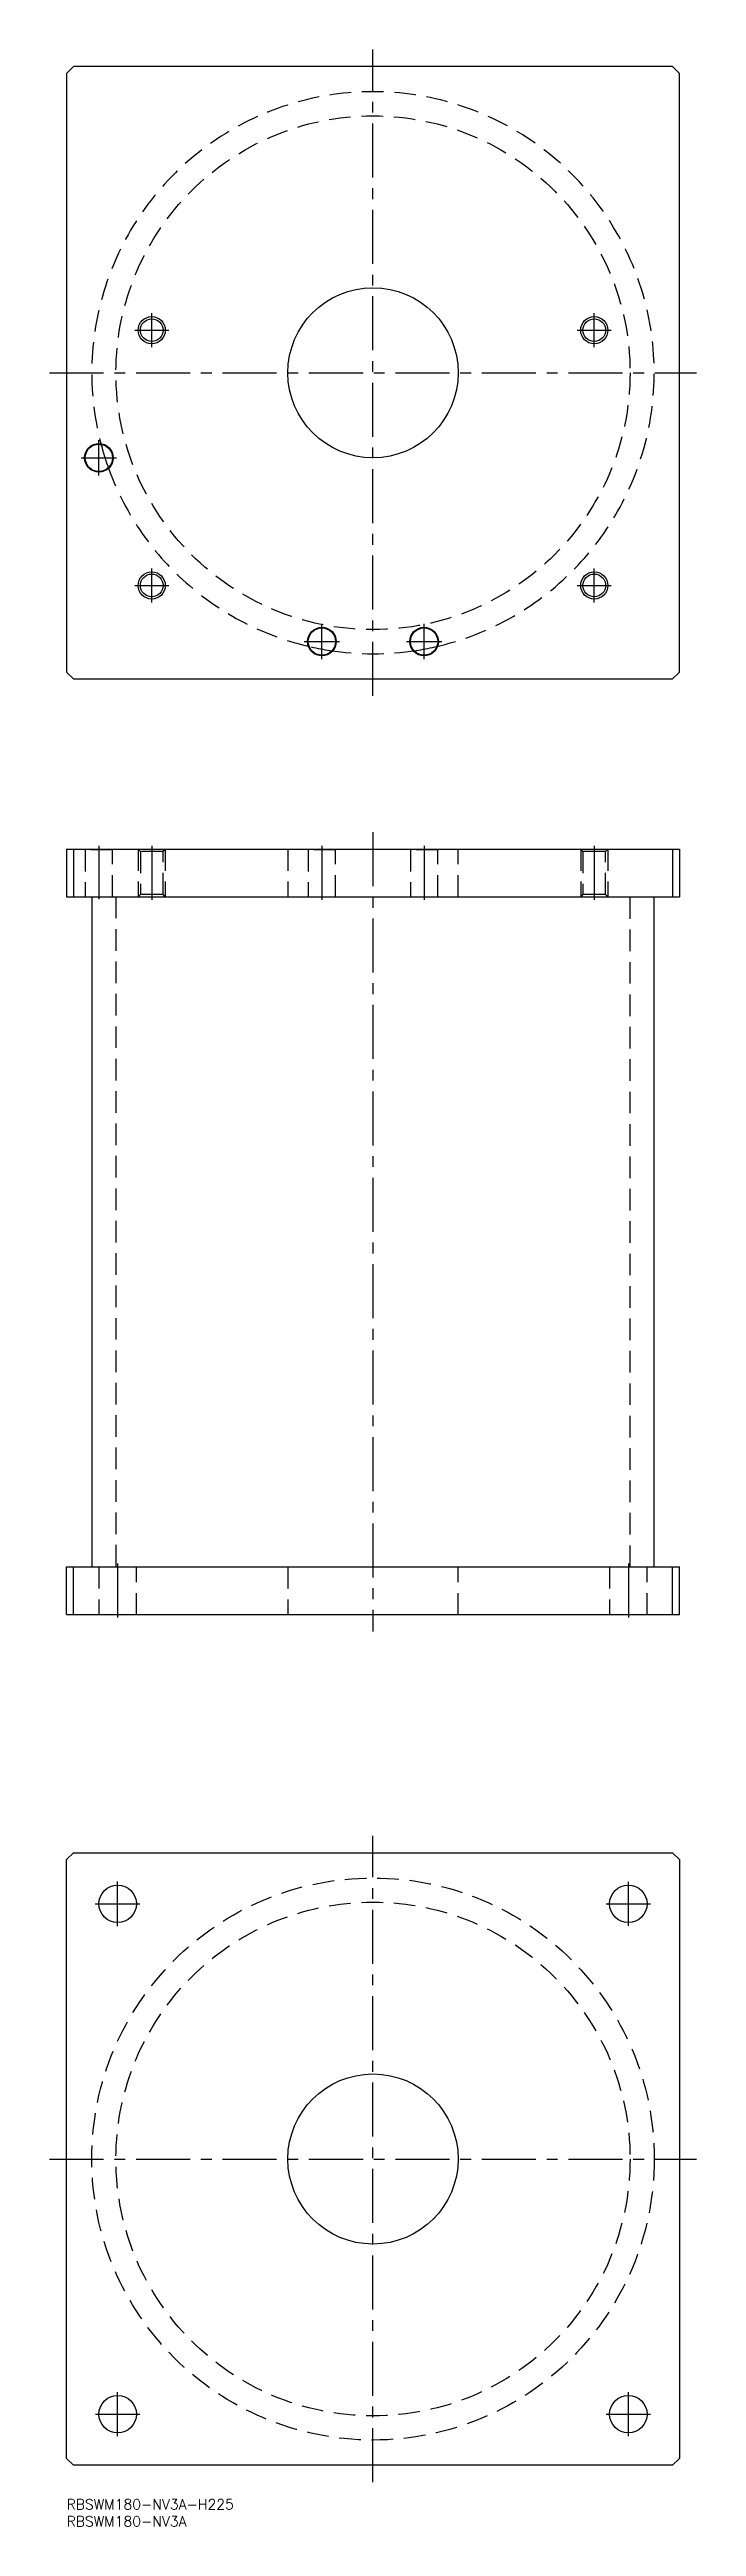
# Model space of a CAD drawing. Extents: x -5 to 185, y -8 to 720.
import ezdxf

# ---------------------------------------------------------------- set-up
doc = ezdxf.new("R2010")
doc.units = 0
doc.header["$LTSCALE"] = 0.5
doc.linetypes.add('CENTER', pattern=[50.8, 31.75, -6.35, 6.35, -6.35])
doc.linetypes.add('DASHED', pattern=[19.05, 12.7, -6.35])
for name, color, linetype in [('MSM_CENTER', 1, 'CENTER'), ('MSM_CONTINUOUS', 7, 'CONTINUOUS'), ('MSM_DASHED', 4, 'DASHED'), ('MSM_NARROW', 5, 'CONTINUOUS'), ('MSM_PART_NUMBER', 7, 'CONTINUOUS')]:
    doc.layers.add(name, color=color, linetype=linetype)
doc.styles.get("Standard").update_dxf_attribs({"font": 'txt.shx', "height": 3, "bigfont": 'bigfont.shx'})

msp = doc.modelspace()

# ---------------------------------------------------------------- linework, layer by layer
at = {"layer": 'MSM_CENTER'}
for p, q in [((90, 530), (90, 720)), ((25, 632.5), (25, 642.5)), ((155, 632.5), (155, 642.5)), ((20, 637.5), (30, 637.5)), ((150, 637.5), (160, 637.5)), ((-5, 625), (185, 625)), ((9.5, 594.8), (9.5, 605.2)), ((4.3, 600), (14.7, 600)), ((20, 562.5), (30, 562.5)), ((25, 557.5), (25, 567.5)), ((150, 562.5), (160, 562.5)), ((155, 557.5), (155, 567.5)), ((75, 540.8), (75, 551.2)), ((105, 540.8), (105, 551.2)), ((69.8, 546), (80.2, 546)), ((99.8, 546), (110.2, 546)), ((90, 490), (90, 255)), ((9.5, 486), (9.5, 470.3)), ((25, 486), (25, 470)), ((75, 486), (75, 470)), ((105, 486), (105, 470)), ((155, 486), (155, 470)), ((15, 275), (15, 259)), ((165, 275), (165, 259)), ((90, 5), (90, 195)), ((8.44, 175), (21.56, 175)), ((15, 168.44), (15, 181.56)), ((158.5, 175), (171.5, 175)), ((165, 168.5), (165, 181.5)), ((-5, 100), (185, 100)), ((15, 18.5), (15, 31.5)), ((165, 18.5), (165, 31.5)), ((8.5, 25), (21.5, 25)), ((158.5, 25), (171.5, 25))]:
    msp.add_line(p, q, dxfattribs=at)
at = {"layer": 'MSM_CONTINUOUS'}
for p, q in [((2, 715), (0, 713)), ((178, 715), (2, 715)), ((180, 713), (178, 715)), ((0, 713), (0, 537)), ((180, 537), (180, 713)), ((0, 537), (2, 535)), ((2, 535), (178, 535)), ((178, 535), (180, 537)), ((0, 485), (0, 471)), ((0, 485), (180, 485)), ((2, 485), (2, 471)), ((178, 485), (178, 471)), ((180, 485), (180, 471)), ((0, 471), (180, 471)), ((7.4, 471), (7.4, 274)), ((172.6, 274), (172.6, 471)), ((0, 260), (0, 274)), ((0, 274), (180, 274)), ((2, 260), (2, 274)), ((178, 260), (178, 274)), ((180, 260), (180, 274)), ((0, 260), (180, 260)), ((0, 188), (2, 190)), ((2, 190), (178, 190)), ((178, 190), (180, 188)), ((0, 12), (0, 188)), ((180, 188), (180, 12)), ((2, 10), (0, 12)), ((178, 10), (2, 10)), ((180, 12), (178, 10))]:
    msp.add_line(p, q, dxfattribs=at)
for centre, radius in [((90, 625), 25), ((25, 637.5), 3.3235), ((155, 637.5), 3.3235), ((9.5, 600), 4.2), ((9.5, 600), 4), ((25, 562.5), 3.3235), ((155, 562.5), 3.3235), ((75, 546), 4.2), ((75, 546), 4), ((105, 546), 4.2), ((105, 546), 4), ((15, 175), 5.5), ((165, 175), 5.5), ((90, 100), 25), ((15, 25), 5.5), ((165, 25), 5.5)]:
    msp.add_circle(centre, radius, dxfattribs=at)
for start, end in [(193.8760225, 199.3563251), (257.3287305, 261.1693355), (278.8306645, 282.6712695)]:
    msp.add_arc((90, 625), 82.6, start, end, dxfattribs=at)
at = {"layer": 'MSM_DASHED'}
for p, q in [((5.3, 485), (5.5, 484.8)), ((5.5, 484.8), (5.5, 471)), ((13.5, 484.8), (5.5, 484.8)), ((13.5, 484.8), (13.7, 485)), ((13.5, 471), (13.5, 484.8)), ((21, 485), (21.6765, 484.3235)), ((21, 485), (21, 471)), ((21.6765, 484.3235), (21.6765, 471.6765)), ((28.3235, 484.3235), (21.6765, 484.3235)), ((28.3235, 484.3235), (29, 485)), ((28.3235, 471.6765), (28.3235, 484.3235)), ((29, 485), (29, 471)), ((65, 485), (65, 471)), ((70.8, 485), (71, 484.8)), ((71, 484.8), (71, 471)), ((79, 484.8), (71, 484.8)), ((79, 484.8), (79.2, 485)), ((79, 471), (79, 484.8)), ((100.8, 485), (101, 484.8)), ((101, 484.8), (101, 471)), ((109, 484.8), (101, 484.8)), ((109, 484.8), (109.2, 485)), ((109, 471), (109, 484.8)), ((115, 471), (115, 485)), ((151, 485), (151.6765, 484.3235)), ((151, 485), (151, 471)), ((151.6765, 484.3235), (151.6765, 471.6765)), ((158.3235, 484.3235), (151.6765, 484.3235)), ((158.3235, 484.3235), (159, 485)), ((158.3235, 471.6765), (158.3235, 484.3235)), ((159, 485), (159, 471)), ((14.5, 471), (14.5, 274)), ((21.6765, 471.6765), (21, 471)), ((28.3235, 471.6765), (21.6765, 471.6765)), ((29, 471), (28.3235, 471.6765)), ((151.6765, 471.6765), (151, 471)), ((158.3235, 471.6765), (151.6765, 471.6765)), ((159, 471), (158.3235, 471.6765)), ((165.5, 274), (165.5, 471)), ((9.5, 274), (9.5, 260)), ((20.5, 260), (20.5, 274)), ((65, 274), (65, 260)), ((115, 260), (115, 274)), ((159.5, 274), (159.5, 260)), ((170.5, 260), (170.5, 274))]:
    msp.add_line(p, q, dxfattribs=at)
for centre, radius in [((90, 625), 75.5), ((90, 100), 82.6), ((90, 100), 75.5)]:
    msp.add_circle(centre, radius, dxfattribs=at)
for start, end in [(282.6712695, 195.1489793), (199.3563251, 257.3287305), (261.1693355, 278.8306645)]:
    msp.add_arc((90, 625), 82.6, start, end, dxfattribs=at)
at = {"layer": 'MSM_NARROW'}
for centre in [(25, 637.5), (155, 637.5), (25, 562.5), (155, 562.5)]:
    msp.add_circle(centre, 4, dxfattribs=at)

# ---------------------------------------------------------------- texts
at = {"layer": 'MSM_PART_NUMBER'}
for s, p in [('RBSWM180-NV3A-H225', (0, -3)), ('RBSWM180-NV3A', (0, -8))]:
    msp.add_text(s, height=3, dxfattribs=at).set_placement(p)

doc.saveas('drawing.dxf')
